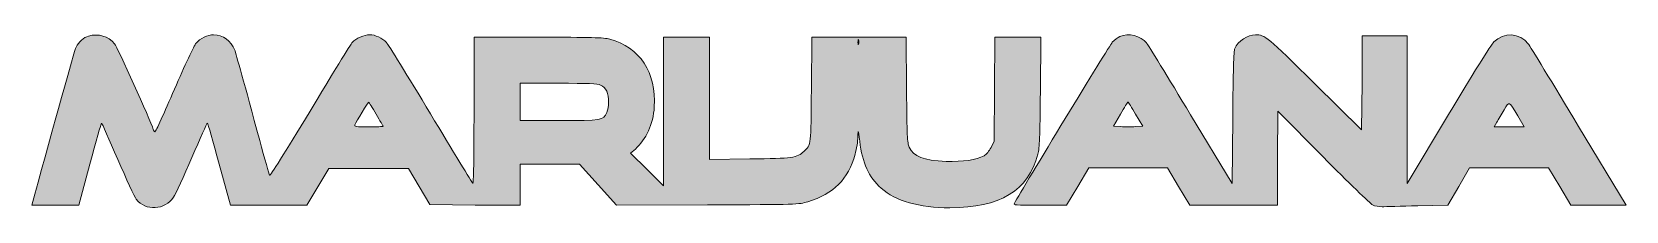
# Model space of a CAD drawing. Extents: x 475 to 1469, y -1437 to -510.
# Drawn here: x 475 to 1469, y -1437 to -1325 of the extents above; entities that cross this region are included whole.
import ezdxf

# ---------------------------------------------------------------- set-up
doc = ezdxf.new("R2010")
doc.units = 0
doc.header["$MEASUREMENT"] = 0
doc.layers.add('katman 1', color=7, linetype='Continuous')

# ---------------------------------------------------------------- blocks, each defined once
blk = doc.blocks.new('block 2')
at = {"layer": 'katman 1', "true_color": 0x008000}
h = blk.add_hatch(color=96, dxfattribs=at)
h.dxf.hatch_style = 2
edge = h.paths.add_edge_path()
edge.add_spline(control_points=[(510.3, -1327.93), (507.51, -1328.7), (504.17, -1331.73), (502.62, -1334.76), (501.68, -1336.47), (487.79, -1386.24), (476.92, -1426.61), (476.92, -1426.61), (475.05, -1433.45), (475.05, -1433.45), (475.05, -1433.45), (489.65, -1433.45), (489.65, -1433.45), (489.65, -1433.45), (504.25, -1433.45), (504.25, -1433.45), (504.25, -1433.45), (511.16, -1407.82), (511.16, -1407.82), (514.96, -1393.77), (518.22, -1382.2), (518.46, -1382.2), (518.69, -1382.2), (523.19, -1392.37), (528.55, -1404.8), (533.91, -1417.14), (539.11, -1428.32), (540.12, -1429.72), (545.94, -1437.1), (557.98, -1436.48), (563.33, -1428.4), (564.58, -1426.54), (569.7, -1415.43), (574.83, -1403.63), (579.87, -1391.91), (584.22, -1382.2), (584.45, -1382.2), (584.69, -1382.2), (587.95, -1393.77), (591.83, -1407.82), (591.83, -1407.82), (598.74, -1433.45), (598.74, -1433.45), (598.74, -1433.45), (622.66, -1433.45), (622.66, -1433.45), (622.66, -1433.45), (646.49, -1433.45), (646.49, -1433.45), (646.49, -1433.45), (653.32, -1421.96), (653.32, -1421.96), (653.32, -1421.96), (660.16, -1410.54), (660.16, -1410.54), (660.16, -1410.54), (684.93, -1410.54), (684.93, -1410.54), (684.93, -1410.54), (709.77, -1410.54), (709.77, -1410.54), (709.77, -1410.54), (716.45, -1421.8), (716.45, -1421.8), (716.45, -1421.8), (723.13, -1433.06), (723.13, -1433.06), (723.13, -1433.06), (751.24, -1433.29), (751.24, -1433.29), (751.24, -1433.29), (779.34, -1433.45), (779.34, -1433.45), (779.34, -1433.45), (779.34, -1420.64), (779.34, -1420.64), (779.34, -1420.64), (779.34, -1407.82), (779.34, -1407.82), (779.34, -1407.82), (797.9, -1407.82), (797.9, -1407.82), (797.9, -1407.82), (816.38, -1407.82), (816.38, -1407.82), (816.38, -1407.82), (827.95, -1420.64), (827.95, -1420.64), (827.95, -1420.64), (839.52, -1433.45), (839.52, -1433.45), (839.52, -1433.45), (896.2, -1433.21), (896.2, -1433.21), (952.72, -1432.98), (952.88, -1432.98), (958.7, -1431.2), (974.85, -1426.3), (983.78, -1417.3), (988.13, -1401.61), (989.06, -1398.43), (989.84, -1393.54), (989.84, -1390.74), (989.99, -1385.7), (989.99, -1385.77), (991, -1393.54), (992.71, -1407.28), (996.59, -1415.74), (1004.43, -1422.81), (1013.44, -1430.81), (1028.04, -1435), (1047.22, -1435), (1078.51, -1435), (1096.13, -1424.29), (1102.03, -1401.54), (1103.12, -1397.34), (1103.35, -1391.29), (1103.59, -1362.56), (1103.59, -1362.56), (1103.82, -1328.63), (1103.82, -1328.63), (1103.82, -1328.63), (1089.53, -1328.63), (1089.53, -1328.63), (1089.53, -1328.63), (1075.25, -1328.63), (1075.25, -1328.63), (1075.25, -1328.63), (1075.01, -1361), (1075.01, -1361), (1075.01, -1361), (1074.78, -1393.46), (1074.78, -1393.46), (1074.78, -1393.46), (1072.84, -1397.34), (1072.84, -1397.34), (1071.68, -1399.59), (1069.89, -1401.77), (1068.49, -1402.62), (1063.83, -1405.18), (1055.37, -1406.43), (1044.89, -1406.04), (1030.52, -1405.49), (1024.62, -1403.17), (1021.83, -1397.11), (1020.66, -1394.62), (1020.43, -1390.12), (1020.2, -1361.39), (1020.2, -1361.39), (1019.89, -1328.63), (1019.89, -1328.63), (1019.89, -1328.63), (990.54, -1328.63), (990.54, -1328.63), (990.54, -1328.63), (961.11, -1328.63), (961.11, -1328.63), (961.11, -1328.63), (960.88, -1361), (960.88, -1361), (960.64, -1396.18), (960.72, -1395.71), (956.22, -1399.83), (951.87, -1403.94), (949.38, -1404.25), (922.44, -1404.56), (922.44, -1404.56), (897.36, -1404.8), (897.36, -1404.8), (897.36, -1404.8), (897.36, -1366.75), (897.36, -1366.75), (897.36, -1366.75), (897.36, -1328.63), (897.36, -1328.63), (897.36, -1328.63), (883, -1328.63), (883, -1328.63), (883, -1328.63), (868.63, -1328.63), (868.63, -1328.63), (868.63, -1328.63), (868.63, -1374.98), (868.63, -1374.98), (868.63, -1374.98), (868.63, -1421.41), (868.63, -1421.41), (868.63, -1421.41), (858.46, -1411.16), (858.46, -1411.16), (858.46, -1411.16), (848.21, -1400.99), (848.21, -1400.99), (848.21, -1400.99), (851.16, -1398.35), (851.16, -1398.35), (857.84, -1392.53), (862.27, -1382.82), (862.97, -1372.11), (864.36, -1350.76), (853.88, -1334.76), (835.17, -1329.79), (831.75, -1328.86), (823.13, -1328.63), (790.83, -1328.63), (790.83, -1328.63), (750.61, -1328.63), (750.61, -1328.63), (750.61, -1328.63), (750.61, -1374.59), (750.61, -1374.59), (750.61, -1403.94), (750.38, -1420.33), (749.84, -1419.78), (749.45, -1419.39), (737.57, -1399.83), (723.44, -1376.38), (709.31, -1352.85), (696.96, -1332.82), (696.03, -1331.89), (693.55, -1329.17), (688.96, -1327.07), (685.63, -1327.07), (682.05, -1327.07), (677.08, -1329.33), (674.83, -1331.81), (673.9, -1332.82), (662.02, -1352.15), (648.43, -1374.67), (632.67, -1400.91), (623.59, -1415.36), (623.2, -1414.66), (622.89, -1414.11), (620.17, -1404.41), (617.06, -1393.07), (607.44, -1357.51), (602.23, -1338.72), (601.46, -1336.62), (599.36, -1330.96), (594, -1327.07), (588.34, -1327.07), (584.69, -1327.07), (579.8, -1329.4), (577.39, -1332.28), (576.3, -1333.52), (570.25, -1346.56), (563.96, -1361.08), (557.59, -1375.68), (552.15, -1387.64), (551.77, -1387.64), (551.45, -1387.64), (550.91, -1386.94), (550.68, -1386.08), (548.89, -1380.49), (528.32, -1334.76), (526.53, -1332.66), (522.88, -1328.01), (516.36, -1326.14), (510.3, -1327.93)], knot_values=[0, 0, 0, 0, 1, 1, 1, 2, 2, 2, 3, 3, 3, 4, 4, 4, 5, 5, 5, 6, 6, 6, 7, 7, 7, 8, 8, 8, 9, 9, 9, 10, 10, 10, 11, 11, 11, 12, 12, 12, 13, 13, 13, 14, 14, 14, 15, 15, 15, 16, 16, 16, 17, 17, 17, 18, 18, 18, 19, 19, 19, 20, 20, 20, 21, 21, 21, 22, 22, 22, 23, 23, 23, 24, 24, 24, 25, 25, 25, 26, 26, 26, 27, 27, 27, 28, 28, 28, 29, 29, 29, 30, 30, 30, 31, 31, 31, 32, 32, 32, 33, 33, 33, 34, 34, 34, 35, 35, 35, 36, 36, 36, 37, 37, 37, 38, 38, 38, 39, 39, 39, 40, 40, 40, 41, 41, 41, 42, 42, 42, 43, 43, 43, 44, 44, 44, 45, 45, 45, 46, 46, 46, 47, 47, 47, 48, 48, 48, 49, 49, 49, 50, 50, 50, 51, 51, 51, 52, 52, 52, 53, 53, 53, 54, 54, 54, 55, 55, 55, 56, 56, 56, 57, 57, 57, 58, 58, 58, 59, 59, 59, 60, 60, 60, 61, 61, 61, 62, 62, 62, 63, 63, 63, 64, 64, 64, 65, 65, 65, 66, 66, 66, 67, 67, 67, 68, 68, 68, 69, 69, 69, 70, 70, 70, 71, 71, 71, 72, 72, 72, 73, 73, 73, 74, 74, 74, 75, 75, 75, 76, 76, 76, 77, 77, 77, 78, 78, 78, 79, 79, 79, 80, 80, 80, 81, 81, 81, 82, 82, 82, 83, 83, 83, 84, 84, 84, 85, 85, 85, 86, 86, 86, 86], degree=3, periodic=1)
edge = h.paths.add_edge_path()
edge.add_spline(control_points=[(990.3, -1333.05), (990.07, -1333.83), (989.92, -1333.21), (989.92, -1331.73), (989.92, -1330.26), (990.07, -1329.64), (990.3, -1330.33), (990.46, -1331.11), (990.46, -1332.35), (990.3, -1333.05)], knot_values=[0, 0, 0, 0, 1, 1, 1, 2, 2, 2, 3, 3, 3, 3], degree=3, periodic=1)
edge = h.paths.add_edge_path()
edge.add_spline(control_points=[(829.5, -1358.52), (831.29, -1359.3), (832.53, -1360.54), (833.31, -1362.32), (834.78, -1365.82), (834.78, -1372.19), (833.38, -1375.6), (831.29, -1380.49), (830.36, -1380.65), (803.41, -1380.65), (803.41, -1380.65), (779.34, -1380.65), (779.34, -1380.65), (779.34, -1380.65), (779.34, -1369), (779.34, -1369), (779.34, -1369), (779.34, -1357.36), (779.34, -1357.36), (779.34, -1357.36), (803.02, -1357.36), (803.02, -1357.36), (822.12, -1357.36), (827.33, -1357.59), (829.5, -1358.52)], knot_values=[0, 0, 0, 0, 1, 1, 1, 2, 2, 2, 3, 3, 3, 4, 4, 4, 5, 5, 5, 6, 6, 6, 7, 7, 7, 8, 8, 8, 8], degree=3, periodic=1)
edge = h.paths.add_edge_path()
edge.add_spline(control_points=[(689.59, -1376.61), (691.99, -1380.57), (693.93, -1383.99), (693.93, -1384.14), (693.93, -1384.38), (689.9, -1384.53), (684.93, -1384.53), (676.85, -1384.53), (676, -1384.38), (676.39, -1383.21), (677.16, -1381.35), (684.77, -1368.85), (685, -1369.16), (685.08, -1369.31), (687.18, -1372.65), (689.59, -1376.61)], knot_values=[0, 0, 0, 0, 1, 1, 1, 2, 2, 2, 3, 3, 3, 4, 4, 4, 5, 5, 5, 5], degree=3, periodic=1)
h = blk.add_hatch(color=96, dxfattribs=at)
h.dxf.hatch_style = 2
edge = h.paths.add_edge_path()
edge.add_spline(control_points=[(1153.2, -1328.16), (1151.96, -1328.78), (1149.79, -1330.41), (1148.39, -1331.81), (1146.6, -1333.75), (1092.33, -1423.12), (1087.51, -1432.05), (1086.82, -1433.37), (1087.51, -1433.45), (1103.35, -1433.45), (1103.35, -1433.45), (1119.97, -1433.45), (1119.97, -1433.45), (1119.97, -1433.45), (1126.88, -1421.8), (1126.88, -1421.8), (1126.88, -1421.8), (1133.71, -1410.15), (1133.71, -1410.15), (1133.71, -1410.15), (1158.33, -1410.15), (1158.33, -1410.15), (1158.33, -1410.15), (1182.94, -1410.15), (1182.94, -1410.15), (1182.94, -1410.15), (1189.77, -1421.8), (1189.77, -1421.8), (1189.77, -1421.8), (1196.68, -1433.45), (1196.68, -1433.45), (1196.68, -1433.45), (1224.09, -1433.45), (1224.09, -1433.45), (1224.09, -1433.45), (1251.42, -1433.45), (1251.42, -1433.45), (1251.42, -1433.45), (1251.42, -1404.1), (1251.42, -1404.1), (1251.42, -1404.1), (1251.5, -1374.83), (1251.5, -1374.83), (1251.5, -1374.83), (1279.84, -1403.32), (1279.84, -1403.32), (1295.37, -1419.08), (1309.27, -1432.44), (1310.67, -1433.21), (1312.06, -1433.91), (1314.7, -1434.38), (1316.64, -1434.38), (1318.59, -1434.3), (1328.52, -1434.07), (1338.85, -1433.76), (1338.85, -1433.76), (1357.49, -1433.37), (1357.49, -1433.37), (1357.49, -1433.37), (1364.32, -1421.72), (1364.32, -1421.72), (1364.32, -1421.72), (1371.15, -1410.15), (1371.15, -1410.15), (1371.15, -1410.15), (1395.76, -1410.15), (1395.76, -1410.15), (1395.76, -1410.15), (1420.3, -1410.15), (1420.3, -1410.15), (1420.3, -1410.15), (1427.29, -1421.8), (1427.29, -1421.8), (1427.29, -1421.8), (1434.28, -1433.45), (1434.28, -1433.45), (1434.28, -1433.45), (1451.44, -1433.45), (1451.44, -1433.45), (1451.44, -1433.45), (1468.67, -1433.45), (1468.67, -1433.45), (1468.67, -1433.45), (1439.09, -1384.38), (1439.09, -1384.38), (1422.86, -1357.36), (1408.73, -1334.14), (1407.64, -1332.74), (1402.52, -1325.83), (1392.43, -1325.29), (1386.14, -1331.58), (1384.82, -1332.9), (1372.16, -1353.24), (1357.95, -1376.92), (1357.95, -1376.92), (1332.17, -1419.86), (1332.17, -1419.86), (1332.17, -1419.86), (1332.17, -1373.82), (1332.17, -1373.82), (1332.17, -1373.82), (1332.17, -1327.85), (1332.17, -1327.85), (1332.17, -1327.85), (1318.2, -1327.85), (1318.2, -1327.85), (1318.2, -1327.85), (1304.22, -1327.85), (1304.22, -1327.85), (1304.22, -1327.85), (1304.07, -1357.12), (1304.07, -1357.12), (1304.07, -1357.12), (1303.83, -1386.39), (1303.83, -1386.39), (1303.83, -1386.39), (1274.72, -1357.67), (1274.72, -1357.67), (1244.82, -1328.24), (1243.43, -1327.07), (1237.76, -1327.07), (1232.79, -1327.07), (1226.81, -1331.03), (1224.71, -1335.61), (1224.17, -1336.93), (1223.7, -1350.37), (1223.47, -1378.71), (1223.47, -1378.71), (1223.08, -1419.86), (1223.08, -1419.86), (1223.08, -1419.86), (1197.23, -1377.08), (1197.23, -1377.08), (1183.1, -1353.55), (1170.67, -1333.29), (1169.74, -1332.12), (1166.32, -1327.77), (1158.4, -1325.83), (1153.2, -1328.16)], knot_values=[0, 0, 0, 0, 1, 1, 1, 2, 2, 2, 3, 3, 3, 4, 4, 4, 5, 5, 5, 6, 6, 6, 7, 7, 7, 8, 8, 8, 9, 9, 9, 10, 10, 10, 11, 11, 11, 12, 12, 12, 13, 13, 13, 14, 14, 14, 15, 15, 15, 16, 16, 16, 17, 17, 17, 18, 18, 18, 19, 19, 19, 20, 20, 20, 21, 21, 21, 22, 22, 22, 23, 23, 23, 24, 24, 24, 25, 25, 25, 26, 26, 26, 27, 27, 27, 28, 28, 28, 29, 29, 29, 30, 30, 30, 31, 31, 31, 32, 32, 32, 33, 33, 33, 34, 34, 34, 35, 35, 35, 36, 36, 36, 37, 37, 37, 38, 38, 38, 39, 39, 39, 40, 40, 40, 41, 41, 41, 42, 42, 42, 43, 43, 43, 44, 44, 44, 45, 45, 45, 46, 46, 46, 46], degree=3, periodic=1)
edge = h.paths.add_edge_path()
edge.add_spline(control_points=[(1162.99, -1376.61), (1162.99, -1376.61), (1167.41, -1384.14), (1167.41, -1384.14), (1167.41, -1384.14), (1162.83, -1384.38), (1162.83, -1384.38), (1160.27, -1384.53), (1156.23, -1384.53), (1153.67, -1384.38), (1153.67, -1384.38), (1149.09, -1384.14), (1149.09, -1384.14), (1149.09, -1384.14), (1153.51, -1376.61), (1153.51, -1376.61), (1155.92, -1372.5), (1158.02, -1369.08), (1158.25, -1369.08), (1158.48, -1369.08), (1160.58, -1372.5), (1162.99, -1376.61)], knot_values=[0, 0, 0, 0, 1, 1, 1, 2, 2, 2, 3, 3, 3, 4, 4, 4, 5, 5, 5, 6, 6, 6, 7, 7, 7, 7], degree=3, periodic=1)
edge = h.paths.add_edge_path()
edge.add_spline(control_points=[(1401.12, -1377.7), (1401.12, -1377.7), (1405.08, -1384.53), (1405.08, -1384.53), (1405.08, -1384.53), (1395.69, -1384.53), (1395.69, -1384.53), (1395.69, -1384.53), (1386.37, -1384.53), (1386.37, -1384.53), (1386.37, -1384.53), (1388.08, -1381.58), (1388.08, -1381.58), (1389.01, -1380.03), (1391.11, -1376.53), (1392.66, -1373.89), (1395.92, -1368.3), (1395.53, -1368.15), (1401.12, -1377.7)], knot_values=[0, 0, 0, 0, 1, 1, 1, 2, 2, 2, 3, 3, 3, 4, 4, 4, 5, 5, 5, 6, 6, 6, 6], degree=3, periodic=1)
at = {"layer": 'katman 1', "lineweight": 0}
for points, knots in [([(510.3, -1327.93), (507.51, -1328.7), (504.17, -1331.73), (502.62, -1334.76), (501.68, -1336.47), (487.79, -1386.24), (476.92, -1426.61), (476.92, -1426.61), (475.05, -1433.45), (475.05, -1433.45), (475.05, -1433.45), (489.65, -1433.45), (489.65, -1433.45), (489.65, -1433.45), (504.25, -1433.45), (504.25, -1433.45), (504.25, -1433.45), (511.16, -1407.82), (511.16, -1407.82), (514.96, -1393.77), (518.22, -1382.2), (518.46, -1382.2), (518.69, -1382.2), (523.19, -1392.37), (528.55, -1404.8), (533.91, -1417.14), (539.11, -1428.32), (540.12, -1429.72), (545.94, -1437.1), (557.98, -1436.48), (563.33, -1428.4), (564.58, -1426.54), (569.7, -1415.43), (574.83, -1403.63), (579.87, -1391.91), (584.22, -1382.2), (584.45, -1382.2), (584.69, -1382.2), (587.95, -1393.77), (591.83, -1407.82), (591.83, -1407.82), (598.74, -1433.45), (598.74, -1433.45), (598.74, -1433.45), (622.66, -1433.45), (622.66, -1433.45), (622.66, -1433.45), (646.49, -1433.45), (646.49, -1433.45), (646.49, -1433.45), (653.32, -1421.96), (653.32, -1421.96), (653.32, -1421.96), (660.16, -1410.54), (660.16, -1410.54), (660.16, -1410.54), (684.93, -1410.54), (684.93, -1410.54), (684.93, -1410.54), (709.77, -1410.54), (709.77, -1410.54), (709.77, -1410.54), (716.45, -1421.8), (716.45, -1421.8), (716.45, -1421.8), (723.13, -1433.06), (723.13, -1433.06), (723.13, -1433.06), (751.24, -1433.29), (751.24, -1433.29), (751.24, -1433.29), (779.34, -1433.45), (779.34, -1433.45), (779.34, -1433.45), (779.34, -1420.64), (779.34, -1420.64), (779.34, -1420.64), (779.34, -1407.82), (779.34, -1407.82), (779.34, -1407.82), (797.9, -1407.82), (797.9, -1407.82), (797.9, -1407.82), (816.38, -1407.82), (816.38, -1407.82), (816.38, -1407.82), (827.95, -1420.64), (827.95, -1420.64), (827.95, -1420.64), (839.52, -1433.45), (839.52, -1433.45), (839.52, -1433.45), (896.2, -1433.21), (896.2, -1433.21), (952.72, -1432.98), (952.88, -1432.98), (958.7, -1431.2), (974.85, -1426.3), (983.78, -1417.3), (988.13, -1401.61), (989.06, -1398.43), (989.84, -1393.54), (989.84, -1390.74), (989.99, -1385.7), (989.99, -1385.77), (991, -1393.54), (992.71, -1407.28), (996.59, -1415.74), (1004.43, -1422.81), (1013.44, -1430.81), (1028.04, -1435), (1047.22, -1435), (1078.51, -1435), (1096.13, -1424.29), (1102.03, -1401.54), (1103.12, -1397.34), (1103.35, -1391.29), (1103.59, -1362.56), (1103.59, -1362.56), (1103.82, -1328.63), (1103.82, -1328.63), (1103.82, -1328.63), (1089.53, -1328.63), (1089.53, -1328.63), (1089.53, -1328.63), (1075.25, -1328.63), (1075.25, -1328.63), (1075.25, -1328.63), (1075.01, -1361), (1075.01, -1361), (1075.01, -1361), (1074.78, -1393.46), (1074.78, -1393.46), (1074.78, -1393.46), (1072.84, -1397.34), (1072.84, -1397.34), (1071.68, -1399.59), (1069.89, -1401.77), (1068.49, -1402.62), (1063.83, -1405.18), (1055.37, -1406.43), (1044.89, -1406.04), (1030.52, -1405.49), (1024.62, -1403.17), (1021.83, -1397.11), (1020.66, -1394.62), (1020.43, -1390.12), (1020.2, -1361.39), (1020.2, -1361.39), (1019.89, -1328.63), (1019.89, -1328.63), (1019.89, -1328.63), (990.54, -1328.63), (990.54, -1328.63), (990.54, -1328.63), (961.11, -1328.63), (961.11, -1328.63), (961.11, -1328.63), (960.88, -1361), (960.88, -1361), (960.64, -1396.18), (960.72, -1395.71), (956.22, -1399.83), (951.87, -1403.94), (949.38, -1404.25), (922.44, -1404.56), (922.44, -1404.56), (897.36, -1404.8), (897.36, -1404.8), (897.36, -1404.8), (897.36, -1366.75), (897.36, -1366.75), (897.36, -1366.75), (897.36, -1328.63), (897.36, -1328.63), (897.36, -1328.63), (883, -1328.63), (883, -1328.63), (883, -1328.63), (868.63, -1328.63), (868.63, -1328.63), (868.63, -1328.63), (868.63, -1374.98), (868.63, -1374.98), (868.63, -1374.98), (868.63, -1421.41), (868.63, -1421.41), (868.63, -1421.41), (858.46, -1411.16), (858.46, -1411.16), (858.46, -1411.16), (848.21, -1400.99), (848.21, -1400.99), (848.21, -1400.99), (851.16, -1398.35), (851.16, -1398.35), (857.84, -1392.53), (862.27, -1382.82), (862.97, -1372.11), (864.36, -1350.76), (853.88, -1334.76), (835.17, -1329.79), (831.75, -1328.86), (823.13, -1328.63), (790.83, -1328.63), (790.83, -1328.63), (750.61, -1328.63), (750.61, -1328.63), (750.61, -1328.63), (750.61, -1374.59), (750.61, -1374.59), (750.61, -1403.94), (750.38, -1420.33), (749.84, -1419.78), (749.45, -1419.39), (737.57, -1399.83), (723.44, -1376.38), (709.31, -1352.85), (696.96, -1332.82), (696.03, -1331.89), (693.55, -1329.17), (688.96, -1327.07), (685.63, -1327.07), (682.05, -1327.07), (677.08, -1329.33), (674.83, -1331.81), (673.9, -1332.82), (662.02, -1352.15), (648.43, -1374.67), (632.67, -1400.91), (623.59, -1415.36), (623.2, -1414.66), (622.89, -1414.11), (620.17, -1404.41), (617.06, -1393.07), (607.44, -1357.51), (602.23, -1338.72), (601.46, -1336.62), (599.36, -1330.96), (594, -1327.07), (588.34, -1327.07), (584.69, -1327.07), (579.8, -1329.4), (577.39, -1332.28), (576.3, -1333.52), (570.25, -1346.56), (563.96, -1361.08), (557.59, -1375.68), (552.15, -1387.64), (551.77, -1387.64), (551.45, -1387.64), (550.91, -1386.94), (550.68, -1386.08), (548.89, -1380.49), (528.32, -1334.76), (526.53, -1332.66), (522.88, -1328.01), (516.36, -1326.14), (510.3, -1327.93)], [0, 0, 0, 0, 1, 1, 1, 2, 2, 2, 3, 3, 3, 4, 4, 4, 5, 5, 5, 6, 6, 6, 7, 7, 7, 8, 8, 8, 9, 9, 9, 10, 10, 10, 11, 11, 11, 12, 12, 12, 13, 13, 13, 14, 14, 14, 15, 15, 15, 16, 16, 16, 17, 17, 17, 18, 18, 18, 19, 19, 19, 20, 20, 20, 21, 21, 21, 22, 22, 22, 23, 23, 23, 24, 24, 24, 25, 25, 25, 26, 26, 26, 27, 27, 27, 28, 28, 28, 29, 29, 29, 30, 30, 30, 31, 31, 31, 32, 32, 32, 33, 33, 33, 34, 34, 34, 35, 35, 35, 36, 36, 36, 37, 37, 37, 38, 38, 38, 39, 39, 39, 40, 40, 40, 41, 41, 41, 42, 42, 42, 43, 43, 43, 44, 44, 44, 45, 45, 45, 46, 46, 46, 47, 47, 47, 48, 48, 48, 49, 49, 49, 50, 50, 50, 51, 51, 51, 52, 52, 52, 53, 53, 53, 54, 54, 54, 55, 55, 55, 56, 56, 56, 57, 57, 57, 58, 58, 58, 59, 59, 59, 60, 60, 60, 61, 61, 61, 62, 62, 62, 63, 63, 63, 64, 64, 64, 65, 65, 65, 66, 66, 66, 67, 67, 67, 68, 68, 68, 69, 69, 69, 70, 70, 70, 71, 71, 71, 72, 72, 72, 73, 73, 73, 74, 74, 74, 75, 75, 75, 76, 76, 76, 77, 77, 77, 78, 78, 78, 79, 79, 79, 80, 80, 80, 81, 81, 81, 82, 82, 82, 83, 83, 83, 84, 84, 84, 85, 85, 85, 86, 86, 86, 86]), ([(990.3, -1333.05), (990.07, -1333.83), (989.92, -1333.21), (989.92, -1331.73), (989.92, -1330.26), (990.07, -1329.64), (990.3, -1330.33), (990.46, -1331.11), (990.46, -1332.35), (990.3, -1333.05)], [0, 0, 0, 0, 1, 1, 1, 2, 2, 2, 3, 3, 3, 3]), ([(1153.2, -1328.16), (1151.96, -1328.78), (1149.79, -1330.41), (1148.39, -1331.81), (1146.6, -1333.75), (1092.33, -1423.12), (1087.51, -1432.05), (1086.82, -1433.37), (1087.51, -1433.45), (1103.35, -1433.45), (1103.35, -1433.45), (1119.97, -1433.45), (1119.97, -1433.45), (1119.97, -1433.45), (1126.88, -1421.8), (1126.88, -1421.8), (1126.88, -1421.8), (1133.71, -1410.15), (1133.71, -1410.15), (1133.71, -1410.15), (1158.33, -1410.15), (1158.33, -1410.15), (1158.33, -1410.15), (1182.94, -1410.15), (1182.94, -1410.15), (1182.94, -1410.15), (1189.77, -1421.8), (1189.77, -1421.8), (1189.77, -1421.8), (1196.68, -1433.45), (1196.68, -1433.45), (1196.68, -1433.45), (1224.09, -1433.45), (1224.09, -1433.45), (1224.09, -1433.45), (1251.42, -1433.45), (1251.42, -1433.45), (1251.42, -1433.45), (1251.42, -1404.1), (1251.42, -1404.1), (1251.42, -1404.1), (1251.5, -1374.83), (1251.5, -1374.83), (1251.5, -1374.83), (1279.84, -1403.32), (1279.84, -1403.32), (1295.37, -1419.08), (1309.27, -1432.44), (1310.67, -1433.21), (1312.06, -1433.91), (1314.7, -1434.38), (1316.64, -1434.38), (1318.59, -1434.3), (1328.52, -1434.07), (1338.85, -1433.76), (1338.85, -1433.76), (1357.49, -1433.37), (1357.49, -1433.37), (1357.49, -1433.37), (1364.32, -1421.72), (1364.32, -1421.72), (1364.32, -1421.72), (1371.15, -1410.15), (1371.15, -1410.15), (1371.15, -1410.15), (1395.76, -1410.15), (1395.76, -1410.15), (1395.76, -1410.15), (1420.3, -1410.15), (1420.3, -1410.15), (1420.3, -1410.15), (1427.29, -1421.8), (1427.29, -1421.8), (1427.29, -1421.8), (1434.28, -1433.45), (1434.28, -1433.45), (1434.28, -1433.45), (1451.44, -1433.45), (1451.44, -1433.45), (1451.44, -1433.45), (1468.67, -1433.45), (1468.67, -1433.45), (1468.67, -1433.45), (1439.09, -1384.38), (1439.09, -1384.38), (1422.86, -1357.36), (1408.73, -1334.14), (1407.64, -1332.74), (1402.52, -1325.83), (1392.43, -1325.29), (1386.14, -1331.58), (1384.82, -1332.9), (1372.16, -1353.24), (1357.95, -1376.92), (1357.95, -1376.92), (1332.17, -1419.86), (1332.17, -1419.86), (1332.17, -1419.86), (1332.17, -1373.82), (1332.17, -1373.82), (1332.17, -1373.82), (1332.17, -1327.85), (1332.17, -1327.85), (1332.17, -1327.85), (1318.2, -1327.85), (1318.2, -1327.85), (1318.2, -1327.85), (1304.22, -1327.85), (1304.22, -1327.85), (1304.22, -1327.85), (1304.07, -1357.12), (1304.07, -1357.12), (1304.07, -1357.12), (1303.83, -1386.39), (1303.83, -1386.39), (1303.83, -1386.39), (1274.72, -1357.67), (1274.72, -1357.67), (1244.82, -1328.24), (1243.43, -1327.07), (1237.76, -1327.07), (1232.79, -1327.07), (1226.81, -1331.03), (1224.71, -1335.61), (1224.17, -1336.93), (1223.7, -1350.37), (1223.47, -1378.71), (1223.47, -1378.71), (1223.08, -1419.86), (1223.08, -1419.86), (1223.08, -1419.86), (1197.23, -1377.08), (1197.23, -1377.08), (1183.1, -1353.55), (1170.67, -1333.29), (1169.74, -1332.12), (1166.32, -1327.77), (1158.4, -1325.83), (1153.2, -1328.16)], [0, 0, 0, 0, 1, 1, 1, 2, 2, 2, 3, 3, 3, 4, 4, 4, 5, 5, 5, 6, 6, 6, 7, 7, 7, 8, 8, 8, 9, 9, 9, 10, 10, 10, 11, 11, 11, 12, 12, 12, 13, 13, 13, 14, 14, 14, 15, 15, 15, 16, 16, 16, 17, 17, 17, 18, 18, 18, 19, 19, 19, 20, 20, 20, 21, 21, 21, 22, 22, 22, 23, 23, 23, 24, 24, 24, 25, 25, 25, 26, 26, 26, 27, 27, 27, 28, 28, 28, 29, 29, 29, 30, 30, 30, 31, 31, 31, 32, 32, 32, 33, 33, 33, 34, 34, 34, 35, 35, 35, 36, 36, 36, 37, 37, 37, 38, 38, 38, 39, 39, 39, 40, 40, 40, 41, 41, 41, 42, 42, 42, 43, 43, 43, 44, 44, 44, 45, 45, 45, 46, 46, 46, 46]), ([(829.5, -1358.52), (831.29, -1359.3), (832.53, -1360.54), (833.31, -1362.32), (834.78, -1365.82), (834.78, -1372.19), (833.38, -1375.6), (831.29, -1380.49), (830.36, -1380.65), (803.41, -1380.65), (803.41, -1380.65), (779.34, -1380.65), (779.34, -1380.65), (779.34, -1380.65), (779.34, -1369), (779.34, -1369), (779.34, -1369), (779.34, -1357.36), (779.34, -1357.36), (779.34, -1357.36), (803.02, -1357.36), (803.02, -1357.36), (822.12, -1357.36), (827.33, -1357.59), (829.5, -1358.52)], [0, 0, 0, 0, 1, 1, 1, 2, 2, 2, 3, 3, 3, 4, 4, 4, 5, 5, 5, 6, 6, 6, 7, 7, 7, 8, 8, 8, 8]), ([(689.59, -1376.61), (691.99, -1380.57), (693.93, -1383.99), (693.93, -1384.14), (693.93, -1384.38), (689.9, -1384.53), (684.93, -1384.53), (676.85, -1384.53), (676, -1384.38), (676.39, -1383.21), (677.16, -1381.35), (684.77, -1368.85), (685, -1369.16), (685.08, -1369.31), (687.18, -1372.65), (689.59, -1376.61)], [0, 0, 0, 0, 1, 1, 1, 2, 2, 2, 3, 3, 3, 4, 4, 4, 5, 5, 5, 5]), ([(1162.99, -1376.61), (1162.99, -1376.61), (1167.41, -1384.14), (1167.41, -1384.14), (1167.41, -1384.14), (1162.83, -1384.38), (1162.83, -1384.38), (1160.27, -1384.53), (1156.23, -1384.53), (1153.67, -1384.38), (1153.67, -1384.38), (1149.09, -1384.14), (1149.09, -1384.14), (1149.09, -1384.14), (1153.51, -1376.61), (1153.51, -1376.61), (1155.92, -1372.5), (1158.02, -1369.08), (1158.25, -1369.08), (1158.48, -1369.08), (1160.58, -1372.5), (1162.99, -1376.61)], [0, 0, 0, 0, 1, 1, 1, 2, 2, 2, 3, 3, 3, 4, 4, 4, 5, 5, 5, 6, 6, 6, 7, 7, 7, 7]), ([(1401.12, -1377.7), (1401.12, -1377.7), (1405.08, -1384.53), (1405.08, -1384.53), (1405.08, -1384.53), (1395.69, -1384.53), (1395.69, -1384.53), (1395.69, -1384.53), (1386.37, -1384.53), (1386.37, -1384.53), (1386.37, -1384.53), (1388.08, -1381.58), (1388.08, -1381.58), (1389.01, -1380.03), (1391.11, -1376.53), (1392.66, -1373.89), (1395.92, -1368.3), (1395.53, -1368.15), (1401.12, -1377.7)], [0, 0, 0, 0, 1, 1, 1, 2, 2, 2, 3, 3, 3, 4, 4, 4, 5, 5, 5, 6, 6, 6, 6])]:
    blk.add_open_spline(points, degree=3, knots=knots, dxfattribs=at)

msp = doc.modelspace()

# ---------------------------------------------------------------- block references
at = {"layer": 'katman 1'}
msp.add_blockref('block 2', (0, 0), dxfattribs=at)

doc.saveas('drawing.dxf')
